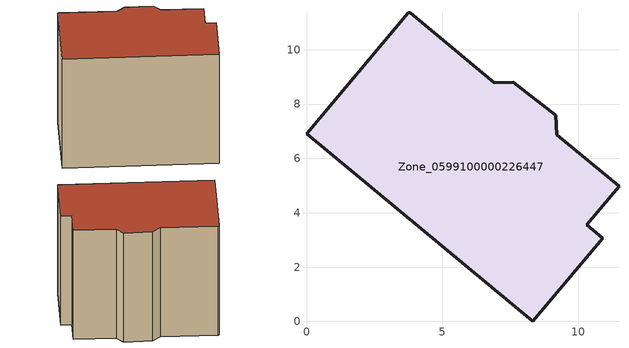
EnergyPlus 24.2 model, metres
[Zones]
Zone_0599100000226447
 floor ground (C_G): 10.9,3.07 8.33,0 0,6.91 3.74,11.37 3.81,11.36 6.9,8.79 7.61,8.8 9.17,7.59 9.21,6.87 11.5,4.97 10.31,3.56 z0
 wall outside (C_F): 8.33,0 10.9,3.07 10.31,3.56 11.5,4.97 9.21,6.87 9.17,7.59 7.61,8.8 6.9,8.79 3.81,11.36 3.74,11.37 0,6.91 8.33,0 z0:8.91
 roof outside (C_R): 7.61,8.8 6.9,8.79 3.81,11.36 3.74,11.37 0,6.91 8.33,0 10.9,3.07 10.31,3.56 11.5,4.97 9.21,6.87 9.17,7.59 z8.91
[BUILDING]
Pand.0599100000226447: North Axis=0; Terrain=City; Loads Convergence Tolerance Value=0.04; Temperature Convergence Tolerance Value=0.4; Solar Distribution=FullExterior; Maximum Number of Warmup Days=25; Minimum Number of Warmup Days=1
[Site:Location]
Rotterdam.The.Hague.AP_ZH_NLD Design_Conditions: Latitude=51.96; Longitude=4.45; Time Zone=1; Elevation=-4.5
[SITE:GROUNDTEMPERATURE:BUILDINGSURFACE]
18, 18, 18, 18, 18, 18, 18, 18, 18, 18, 18, 18
[MATERIAL] Thermal Absorptance=0.9; Solar Absorptance=0.7; Visible Absorptance=0.7
Name | Roughness | Thickness | Conductivity | Density | Specific Heat
G.TI.1946 | MediumSmooth | 0.15 | 1 | 540 | 1210
F.TI.1946 | Rough | 0.3 | 0.857143 | 1920 | 840
R.TI.1946 | MediumRough | 0.2 | 0.1 | 1500 | 1000
[CONSTRUCTION]
C_G: G.TI.1946
C_F: F.TI.1946
C_R: R.TI.1946
[ZONE]
Zone_0599100000226447: Type=1; Multiplier=1; Ceiling Height=Autocalculate; Volume=Autocalculate; Floor Area=autocalculate; Part of Total Floor Area=Yes
[ZONEINFILTRATION:DESIGNFLOWRATE]
Infil_Zone_0599100000226447: Zone or ZoneList or Space or SpaceList=Zone_0599100000226447; Schedule=AlwaysOn; Design Flow Rate Calculation Method=Flow/Area; Flow Rate per Floor Area=0.003; Constant Term Coefficient=1; Temperature Term Coefficient=0; Velocity Term Coefficient=0; Velocity Squared Term Coefficient=0
[HVACTEMPLATE:ZONE:IDEALLOADSAIRSYSTEM]
Zone_0599100000226447: Maximum Heating Supply Air Temperature=50; Minimum Cooling Supply Air Temperature=13; Maximum Heating Supply Air Humidity Ratio=0.0156; Minimum Cooling Supply Air Humidity Ratio=0.0077; Heating Limit=NoLimit; Cooling Limit=NoLimit; Dehumidification Control Type=ConstantSensibleHeatRatio; Cooling Sensible Heat Ratio=0.7; Dehumidification Setpoint=60; Humidification Control Type=None; Humidification Setpoint=30; Outdoor Air Method=None; Outdoor Air Flow Rate per Person=0.00944; Outdoor Air Flow Rate per Zone Floor Area=0; Outdoor Air Flow Rate per Zone=0; Demand Controlled Ventilation Type=None; Outdoor Air Economizer Type=NoEconomizer; Heat Recovery Type=None; Sensible Heat Recovery Effectiveness=0.7; Latent Heat Recovery Effectiveness=0.65
[ZONECONTROL:THERMOSTAT]
ThermostatControl_Zone_0599100000226447: Zone or ZoneList=Zone_0599100000226447; Control Type Schedule=DualSetpointControlType; Control 1=Thermostat_Zone_0599100000226447; Temperature Difference Between Cutout And Setpoint=0
[THERMOSTATSETPOINT:DUALSETPOINT]
Thermostat_Zone_0599100000226447: Heating Setpoint Temperature Schedule=HeatingSetpoint_Zone_0599100000226447; Cooling Setpoint Temperature Schedule=CoolingSetpoint_Zone_0599100000226447
[SCHEDULE:COMPACT]
HeatingSetpoint_Zone_0599100000226447: Through: 12/31, For: AllDays, Until: 24:00, 21
CoolingSetpoint_Zone_0599100000226447: Through: 12/31, For: AllDays, Until: 24:00, 24
DualSetpointControlType: Through: 12/31, For: AllDays, Until: 24:00, 4
AlwaysOn: Through: 12/31, For: AllDays, Until: 24:00, 1
